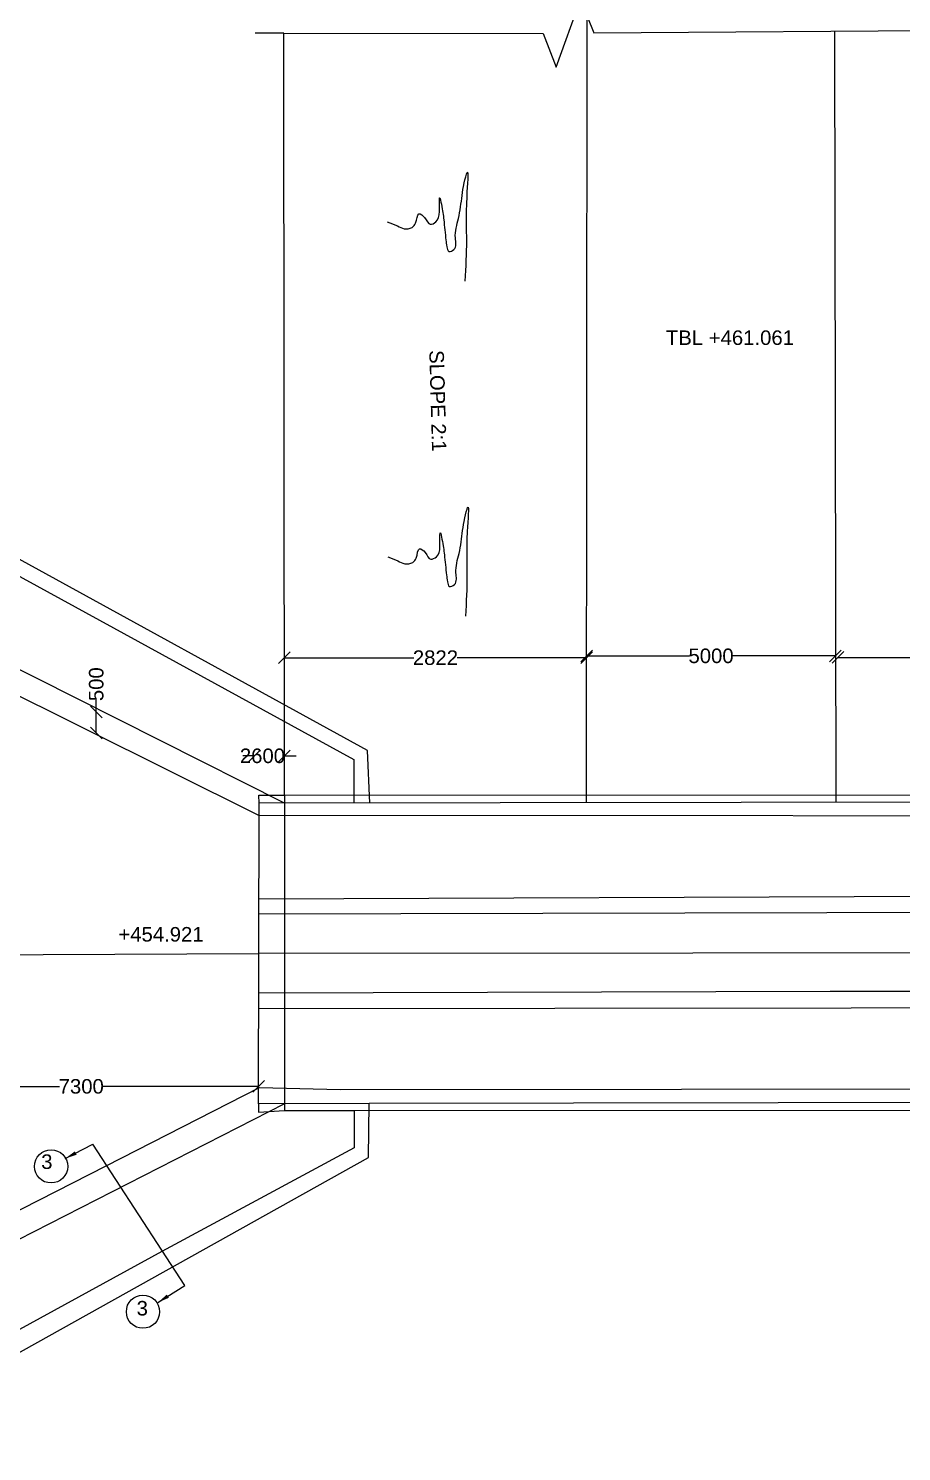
# Model space of a CAD drawing. Header units: millimetres. Extents: x 5124 to 3047371, y 2311 to 45565170.
# Drawn here: x 3006483 to 3013215, y 45547570 to 45558545 of the extents above; entities that cross this region are included whole.
import ezdxf

# ---------------------------------------------------------------- set-up
doc = ezdxf.new("R2010")
doc.units = ezdxf.units.MM
doc.header["$MEASUREMENT"] = 0
doc.layers.add('DIMENSION', color=1, linetype='Continuous')
doc.styles.get("Standard").update_dxf_attribs({"font": 'arial.ttf', "height": 112})
doc.dimstyles.get("Standard").update_dxf_attribs({"dimtxt": 90, "dimasz": 90, "dimexe": 0.18, "dimexo": 0.0625, "dimgap": 0.09, "dimtad": 0, "dimdec": 0, "dimzin": 0, "dimdsep": 46, "dimtxsty": 'Standard', "dimblk": 'OBLIQUE', "dimcen": 0.09, "dimse1": 1, "dimse2": 1, "dimadec": 0, "dimazin": 0, "dimtfac": 1, "dimtdec": 0, "dimtofl": 0, "dimtmove": 0, "dimatfit": 3, "dimfxl": 1, "dimtolj": 1, "dimtzin": 0, "dimarcsym": 0})

# ---------------------------------------------------------------- blocks, each defined once
blk = doc.blocks.new('_Oblique')
at = {"color": 0, "linetype": 'ByBlock', "lineweight": -2}
blk.add_line((-0.5, -0.5), (0.5, 0.5), dxfattribs=at)
blk = doc.blocks.new('*D58')
at = {"layer": 'Defpoints', "color": 0, "transparency": 16777216}
for p in [(3008257, 45550386), (3005523, 45550377), (3008257, 45550373)]:
    blk.add_point(p, dxfattribs=at)
at = {"layer": 'DIMENSION', "color": 0, "lineweight": -2, "transparency": 16777216}
for p, q in [((3005523, 45550386), (3006723, 45550386)), ((3008257, 45550386), (3007056, 45550386))]:
    blk.add_line(p, q, dxfattribs=at)
at = {"layer": 'DIMENSION', "color": 0, "lineweight": -2, "transparency": 16777216, "xscale": 90, "yscale": 90, "zscale": 90, "rotation": 180}
blk.add_blockref('_Oblique', (3005523, 45550386), dxfattribs=at)
at = {"layer": 'DIMENSION', "color": 0, "lineweight": -2, "transparency": 16777216, "xscale": 90, "yscale": 90, "zscale": 90}
blk.add_blockref('_Oblique', (3008257, 45550386), dxfattribs=at)
at = {"layer": 'DIMENSION', "color": 0, "transparency": 16777216, "insert": (3006890, 45550386), "char_height": 112, "attachment_point": 5}
blk.add_mtext('\\A1;7300', dxfattribs=at)
blk = doc.blocks.new('*D65')
at = {"layer": 'Defpoints', "color": 0, "transparency": 16777216}
for p in [(3007006, 45553274), (3007060, 45553274), (3006979, 45553112)]:
    blk.add_point(p, dxfattribs=at)
at = {"layer": 'DIMENSION', "color": 0, "lineweight": -2, "transparency": 16777216}
for p, q in [((3007006, 45553274), (3007006, 45553364)), ((3007006, 45553112), (3007006, 45553274))]:
    blk.add_line(p, q, dxfattribs=at)
at = {"layer": 'DIMENSION', "color": 0, "lineweight": -2, "transparency": 16777216, "xscale": 90, "yscale": 90, "zscale": 90}
for p, rotation in [((3007006, 45553274), 90), ((3007006, 45553112), 270)]:
    blk.add_blockref('_Oblique', p, dxfattribs=dict(at, rotation=rotation))
at = {"layer": 'DIMENSION', "color": 0, "transparency": 16777216, "insert": (3007006, 45553488), "char_height": 112, "attachment_point": 5, "rotation": 90}
blk.add_mtext('\\A1;500', dxfattribs=at)
blk = doc.blocks.new('*D66')
at = {"layer": 'Defpoints', "color": 0, "transparency": 16777216}
for p in [(3008457, 45553200), (3008457, 45552935), (3008225, 45552687)]:
    blk.add_point(p, dxfattribs=at)
at = {"layer": 'DIMENSION', "color": 0, "lineweight": -2, "transparency": 16777216}
for p, q in [((3008225, 45552935), (3008135, 45552935)), ((3008457, 45552935), (3008547, 45552935))]:
    blk.add_line(p, q, dxfattribs=at)
at = {"layer": 'DIMENSION', "color": 0, "lineweight": -2, "transparency": 16777216, "xscale": 90, "yscale": 90, "zscale": 90}
blk.add_blockref('_Oblique', (3008225, 45552935), dxfattribs=at)
at = {"layer": 'DIMENSION', "color": 0, "lineweight": -2, "transparency": 16777216, "xscale": 90, "yscale": 90, "zscale": 90, "rotation": 180}
blk.add_blockref('_Oblique', (3008457, 45552935), dxfattribs=at)
at = {"layer": 'DIMENSION', "color": 0, "transparency": 16777216, "insert": (3008287, 45552935), "char_height": 112, "attachment_point": 5}
blk.add_mtext('\\A1;2600', dxfattribs=at)
blk = doc.blocks.new('*D67')
at = {"layer": 'Defpoints', "color": 0, "transparency": 16777216}
for p in [(3010786, 45553692), (3008457, 45553677), (3010786, 45553675)]:
    blk.add_point(p, dxfattribs=at)
at = {"layer": 'DIMENSION', "color": 0, "lineweight": -2, "transparency": 16777216}
for p, q in [((3008457, 45553692), (3009454, 45553692)), ((3010786, 45553692), (3009789, 45553692))]:
    blk.add_line(p, q, dxfattribs=at)
at = {"layer": 'DIMENSION', "color": 0, "lineweight": -2, "transparency": 16777216, "xscale": 90, "yscale": 90, "zscale": 90, "rotation": 180}
blk.add_blockref('_Oblique', (3008457, 45553692), dxfattribs=at)
at = {"layer": 'DIMENSION', "color": 0, "lineweight": -2, "transparency": 16777216, "xscale": 90, "yscale": 90, "zscale": 90}
blk.add_blockref('_Oblique', (3010786, 45553692), dxfattribs=at)
at = {"layer": 'DIMENSION', "color": 0, "transparency": 16777216, "insert": (3009621, 45553692), "char_height": 112, "attachment_point": 5}
blk.add_mtext('\\A1;2822', dxfattribs=at)
blk = doc.blocks.new('*D68')
at = {"layer": 'Defpoints', "color": 0, "transparency": 16777216}
for p in [(3010786, 45553692), (3012705, 45553706), (3012705, 45553695)]:
    blk.add_point(p, dxfattribs=at)
at = {"layer": 'DIMENSION', "color": 0, "lineweight": -2, "transparency": 16777216}
for p, q in [((3010786, 45553706), (3011579, 45553706)), ((3012705, 45553706), (3011913, 45553706))]:
    blk.add_line(p, q, dxfattribs=at)
at = {"layer": 'DIMENSION', "color": 0, "lineweight": -2, "transparency": 16777216, "xscale": 90, "yscale": 90, "zscale": 90, "rotation": 180}
blk.add_blockref('_Oblique', (3010786, 45553706), dxfattribs=at)
at = {"layer": 'DIMENSION', "color": 0, "lineweight": -2, "transparency": 16777216, "xscale": 90, "yscale": 90, "zscale": 90}
blk.add_blockref('_Oblique', (3012705, 45553706), dxfattribs=at)
at = {"layer": 'DIMENSION', "color": 0, "transparency": 16777216, "insert": (3011746, 45553706), "char_height": 112, "attachment_point": 5}
blk.add_mtext('\\A1;5000', dxfattribs=at)
blk = doc.blocks.new('*D69')
at = {"layer": 'Defpoints', "color": 0, "transparency": 16777216}
for p in [(3012726, 45553727), (3015381, 45553733), (3015381, 45553694)]:
    blk.add_point(p, dxfattribs=at)
at = {"layer": 'DIMENSION', "color": 0, "lineweight": -2, "transparency": 16777216}
for p, q in [((3012726, 45553694), (3013886, 45553694)), ((3015381, 45553694), (3014221, 45553694))]:
    blk.add_line(p, q, dxfattribs=at)
at = {"layer": 'DIMENSION', "color": 0, "lineweight": -2, "transparency": 16777216, "xscale": 90, "yscale": 90, "zscale": 90, "rotation": 180}
blk.add_blockref('_Oblique', (3012726, 45553694), dxfattribs=at)
at = {"layer": 'DIMENSION', "color": 0, "lineweight": -2, "transparency": 16777216, "xscale": 90, "yscale": 90, "zscale": 90}
blk.add_blockref('_Oblique', (3015381, 45553694), dxfattribs=at)
at = {"layer": 'DIMENSION', "color": 0, "transparency": 16777216, "insert": (3014053, 45553694), "char_height": 112, "attachment_point": 5}
blk.add_mtext('\\A1;6900', dxfattribs=at)

msp = doc.modelspace()

# ---------------------------------------------------------------- linework, layer by layer
at = {"layer": 'DIMENSION', "color": 0}
for points in [[(3008452.5, 45558509.5), (3010452.3, 45558505.5), (3010550.5, 45558246.8), (3010740.3, 45558767.9), (3010841.3, 45558511.9), (3013765.4, 45558531.6)], [(3010785.2, 45552573.2), (3010790.8, 45558639.9)], [(3008457.7, 45552632.8), (3008452.5, 45558509.5), (3008230.6, 45558509.3)], [(3012697.6, 45558524.4), (3012706.9, 45552576.3)], [(3009114.9, 45552570.6), (3009096.4, 45552976.9), (3006250, 45554540.1), (3005544.4, 45554926.5), (3003266.4, 45554889), (3003255.3, 45555566.7), (3002720.5, 45555557.9), (3002707.3, 45553810.4), (3002713.2, 45551373.8), (3002725.6, 45547570.5), (3003262, 45547572.2), (3003261.1, 45547854.1), (3005563.6, 45547861.7), (3009105.9, 45549837.5), (3009109.4, 45550254.7), (3008256.6, 45550251), (3008256.9, 45550188.2), (3008458.3, 45550199.2)], [(3013836.5, 45552578.1), (3008260.6, 45552569.3), (3008260.5, 45552632.5), (3008457.7, 45552632.8), (3008458.3, 45550199.2), (3008993.7, 45550199.4), (3008993.8, 45549913.4), (3007511.6, 45549112.9), (3005552.8, 45548040.6), (3003157.5, 45548026.8), (3003159.5, 45547687.4), (3002834.6, 45547685.5), (3002843.6, 45549540.5), (3002838.8, 45551805.9), (3002834.6, 45553800.8), (3002832.4, 45555458.1), (3003162.3, 45555458.6), (3003163.2, 45554760.9), (3005550.1, 45554790.4), (3008991.9, 45552907.8), (3008992.5, 45552570.4)], [(3008457.7, 45552569.6), (3005579.2, 45554020.7), (3003030.7, 45554005.6), (3003028.8, 45555458.4)], [(3008260.5, 45552474.4), (3005548, 45553824.5), (3001174.9, 45553818), (3001174.4, 45554146.1), (3001307.7, 45554191.9), (3001044.5, 45554300.5), (3001170.1, 45554358.4), (3001177.4, 45555274.5)], [(3034704.8, 45553864), (3030566.4, 45552477.3), (3016495.8, 45552471.4), (3008260.5, 45552474.4)], [(3008457.7, 45552632.8), (3030068.1, 45552643.7)], [(3008256.6, 45550251), (3008260.6, 45552569.3)], [(3030566.8, 45551862.6), (3022847.1, 45551859.3), (3013504.2, 45551850.1), (3008259.3, 45551831.4)], [(3008259.1, 45551717), (3023584.9, 45551753.8), (3030566.9, 45551757.8)], [(2999936.6, 45551372.9), (3008258.6, 45551410.1)], [(3030067.7, 45551436), (3011604.6, 45551414.1), (3008258.6, 45551410.1)], [(3008258.1, 45551109.1), (3012664.6, 45551120), (3021840.9, 45551121.7), (3030567.2, 45551126.7)], [(3030567.3, 45551008.1), (3024247.5, 45551002.2), (3008257.9, 45550984.3)], [(3002721, 45548971.9), (3005532.6, 45548984.4), (3007081.3, 45549773.9), (3008264.4, 45550377.1), (3008887.5, 45550363.4)], [(3008887.5, 45550363.4), (3029944.9, 45550384.2), (3030567.6, 45550384.8), (3034698.9, 45549019.8)], [(3008458.1, 45550251.9), (3006040, 45549018.6), (3005569.8, 45548792.8), (3003037.5, 45548781.4), (3003043.8, 45547686.7)], [(3008993.7, 45550199.4), (3014968.6, 45550202.7), (3029944, 45550220.1)], [(3030308.7, 45550275.2), (3013838.7, 45550261.8), (3009109.4, 45550254.7)]]:
    msp.add_lwpolyline(points, dxfattribs=at)
for centre in [(3006657.6, 45549769.6), (3007366, 45548648.8)]:
    msp.add_circle(centre, 128.2, dxfattribs=at)
for points in [[(3009249.4, 45557053.7), (3009327.5, 45557021.9), (3009379.8, 45557000.5), (3009440.8, 45557010.8), (3009468.3, 45557044.2), (3009494, 45557115.4), (3009537.8, 45557086.2), (3009580.7, 45557034.8), (3009623.6, 45557053.7), (3009651.1, 45557134.3), (3009654.5, 45557239.3), (3009666.5, 45557189.6), (3009685.3, 45557068.6), (3009701.7, 45556913), (3009708.6, 45556861.6), (3009724.9, 45556824.7), (3009762.6, 45556839.3), (3009774.6, 45556929.3), (3009798.7, 45557079.4), (3009826.1, 45557255.6), (3009842.5, 45557353.4), (3009864.8, 45557433.3), (3009862.2, 45557249.8), (3009859.6, 45556904.5), (3009848.4, 45556596.1)], [(3009253.9, 45554470.4), (3009332, 45554438.7), (3009384.4, 45554417.2), (3009445.4, 45554427.6), (3009472.8, 45554461), (3009498.6, 45554532.2), (3009542.3, 45554503), (3009585.3, 45554451.6), (3009628.2, 45554470.4), (3009655.6, 45554551.1), (3009659, 45554656.1), (3009671, 45554606.4), (3009689.9, 45554485.4), (3009706.3, 45554329.8), (3009713.1, 45554278.3), (3009729.4, 45554241.5), (3009767.2, 45554256), (3009779.2, 45554346.1), (3009803.2, 45554496.2), (3009830.7, 45554672.4), (3009847, 45554770.1), (3009869.3, 45554850.1), (3009866.8, 45554666.6), (3009864.2, 45554321.3), (3009853, 45554012.9)]]:
    msp.add_spline(points, degree=3, dxfattribs=at)

# ---------------------------------------------------------------- texts
for s, p in [('TBL +461.061', (3011397.8, 45556104.2)), ('+454.921', (3007176.5, 45551503.3)), ('3', (3006581.3, 45549749.9)), ('3', (3007317.2, 45548619.6))]:
    msp.add_text(s, height=112, dxfattribs=at).set_placement(p)
msp.add_text('SLOPE 2:1', height=112, rotation=271.59535, dxfattribs=at).set_placement((3009573.2, 45556062.6))

# ---------------------------------------------------------------- dimensions: what is measured, and where the dimension line sits
for base, p1, p2, text, picture, middle in [((3010786.2, 45553692.4), (3008456.7, 45553677.5), (3010786.2, 45553675.3), '2822', '*D67', (3009621.5, 45553692.4)), ((3012705.2, 45553706.1), (3010786.2, 45553692.4), (3012705.2, 45553695.4), '5000', '*D68', (3011745.7, 45553706.1)), ((3015381.1, 45553694.3), (3012725.6, 45553726.5), (3015381.1, 45553733), '6900', '*D69', (3014053.4, 45553694.3)), ((3008256.8, 45550386.5), (3005522.6, 45550377.3), (3008256.8, 45550373.2), '7300', '*D58', (3006889.7, 45550386.5))]:
    dim = msp.add_linear_dim(base=base, p1=p1, p2=p2, text=text, dimstyle='Standard', override={"dimtxt": 112}, dxfattribs=at)
    dim.commit()
    dim.dimension.update_dxf_attribs({"geometry": picture, "text_midpoint": middle})
dim = msp.add_linear_dim(base=(3007005.6, 45553274.1), p1=(3006978.7, 45553112.4), p2=(3007060.2, 45553274.1), angle=90, text='500', dimstyle='Standard', override={"dimtxt": 112}, dxfattribs=at)
dim.commit()
dim.dimension.update_dxf_attribs({"geometry": '*D65', "text_midpoint": (3007005.6, 45553487.7)})
dim = msp.add_linear_dim(base=(3008457.2, 45552935.2), p1=(3008224.7, 45552687), p2=(3008457.2, 45553200.3), text='2600', dimstyle='Standard', override={"dimtxt": 112}, dxfattribs=at)
dim.commit()
dim.dimension.update_dxf_attribs({"geometry": '*D66', "text_midpoint": (3008287.1, 45552935.2), "dimtype": 160})

# ---------------------------------------------------------------- leaders
for points in [[(3006766.9, 45549830.9), (3006980.5, 45549940)], [(3007481.4, 45548720.5), (3007688.8, 45548850.8), (3006980.5, 45549940)]]:
    msp.add_leader(points, dimstyle='Standard', override={"dimtxt": 112}, dxfattribs=at)

doc.saveas('drawing.dxf')
